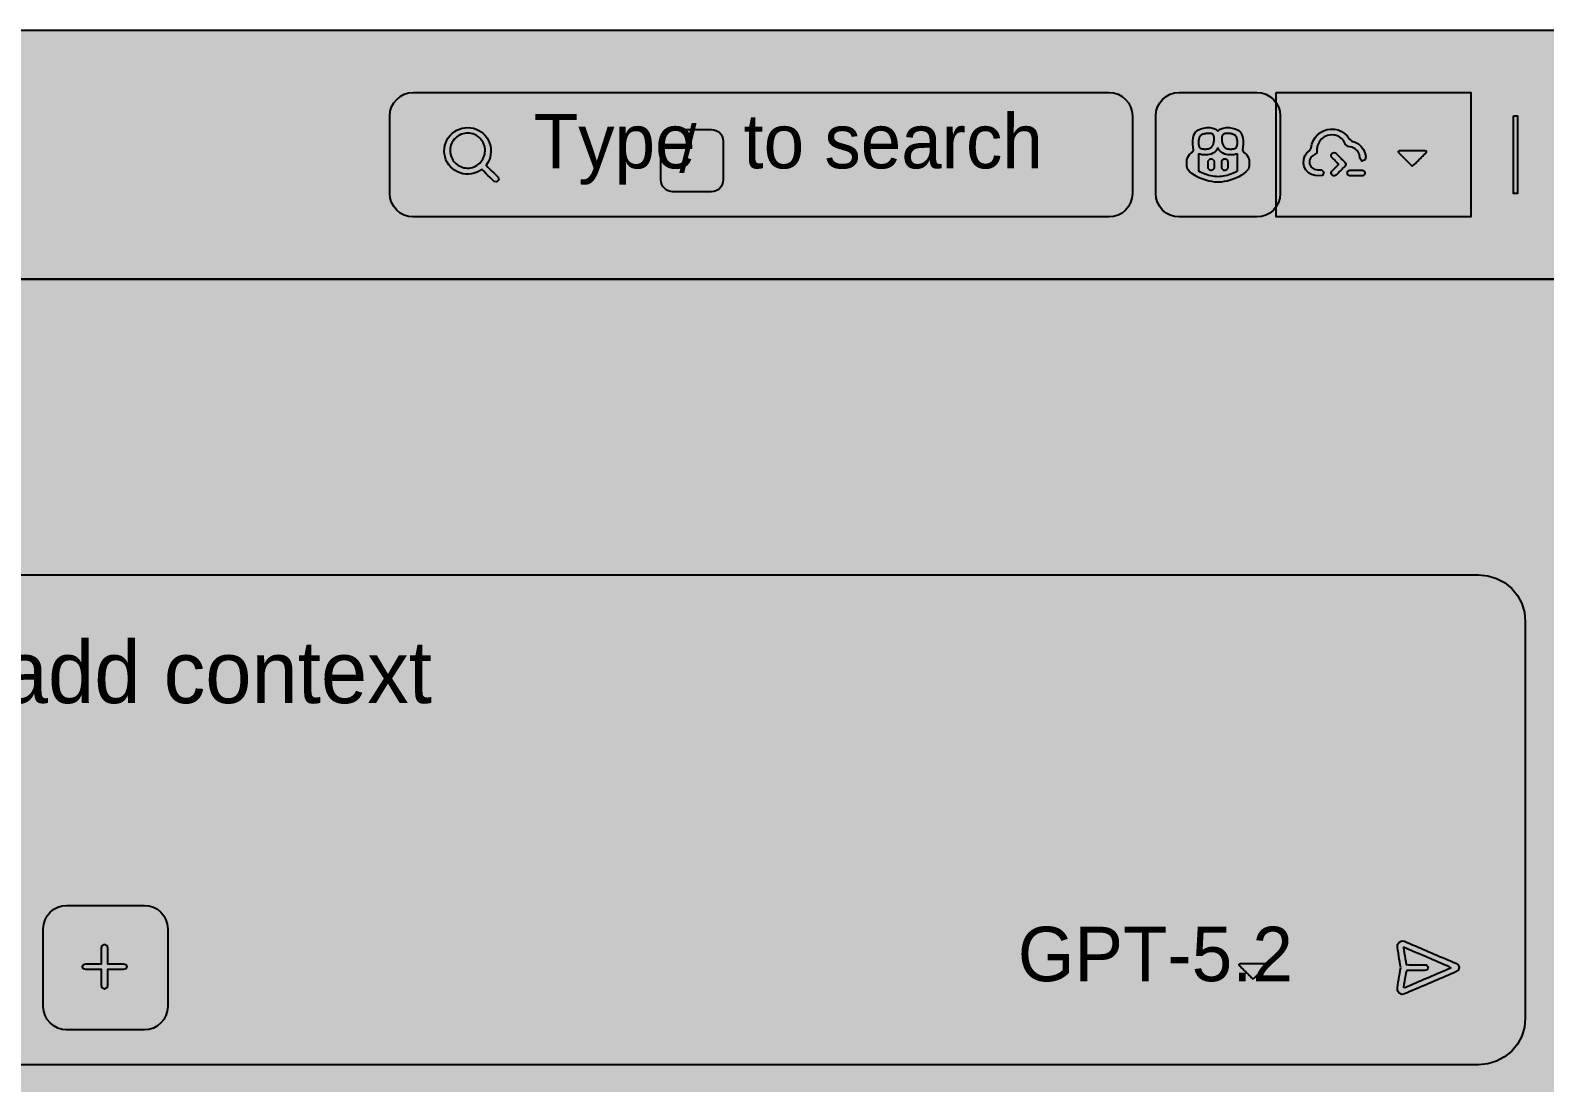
# Model space of a CAD drawing. Extents: x 0 to 2255, y 1 to 8699.
# Drawn here: x 619.6 to 1009, y 8428.4 to 8699 of the extents above; entities that cross this region are included whole.
import ezdxf

# ---------------------------------------------------------------- set-up
doc = ezdxf.new("R2010")
doc.units = 0

msp = doc.modelspace()

# ---------------------------------------------------------------- hatches: boundary and pattern name
at = {"true_color": 0x0d1117}
for points in [[(0, 8699), (1280, 8699), (1280, 0.77), (0, 0.77)], [(0, 8635), (1280, 8635), (1280, 0.77), (0, 0.77)], [(356, 8559), (992.03, 8559), (992.03, 8559), (994.37, 8558.77), (996.63, 8558.09), (998.7, 8556.98), (1000.52, 8555.49), (1002.01, 8553.67), (1003.12, 8551.59), (1003.8, 8549.34), (1004.03, 8547), (1004.03, 8445), (1004.03, 8445), (1003.8, 8442.66), (1003.12, 8440.41), (1002.01, 8438.33), (1000.52, 8436.51), (998.7, 8435.02), (996.63, 8433.91), (994.37, 8433.23), (992.03, 8433), (356, 8433), (356, 8433), (353.66, 8433.23), (351.41, 8433.91), (349.33, 8435.02), (347.51, 8436.51), (346.02, 8438.33), (344.91, 8440.41), (344.23, 8442.66), (344, 8445), (344, 8547), (344, 8547), (344.23, 8549.34), (344.91, 8551.59), (346.02, 8553.67), (347.51, 8555.49), (349.33, 8556.98), (351.41, 8558.09), (353.66, 8558.77), (356, 8559)]]:
    msp.add_hatch(color=256, dxfattribs=at).paths.add_polyline_path(points, flags=0)
at = {"true_color": 0x010409}
for points in [[(0, 8699), (1280, 8699), (1280, 8635), (0, 8635)], [(0, 8635), (1280, 8635), (1280, 0.77), (0, 0.77)]]:
    msp.add_hatch(color=256, dxfattribs=at).paths.add_polyline_path(points, flags=0)
at = {"true_color": 0x3d444d}
msp.add_hatch(color=256, dxfattribs=at).paths.add_polyline_path([(1001, 8677), (1002, 8677), (1002, 8657), (1001, 8657)], flags=0)
at = {"true_color": 0x9198a1}
h = msp.add_hatch(color=256, dxfattribs=at)
h.paths.add_polyline_path([(735.73, 8663.26), (735.12, 8662.84), (734.47, 8662.51), (733.77, 8662.25), (733.06, 8662.08), (732.32, 8662.01), (731.59, 8662.02), (730.86, 8662.12), (730.14, 8662.31), (729.46, 8662.59), (728.82, 8662.94), (728.22, 8663.38), (727.68, 8663.88), (727.21, 8664.45), (726.81, 8665.07), (726.49, 8665.73), (726.26, 8666.43), (726.11, 8667.16), (726.05, 8667.89), (726.08, 8668.63), (726.21, 8669.35), (726.41, 8670.06), (726.71, 8670.74), (727.09, 8671.37), (727.54, 8671.95), (728.06, 8672.48), (728.63, 8672.93), (729.26, 8673.31), (729.94, 8673.62), (730.64, 8673.83), (731.37, 8673.96), (732.1, 8674), (732.84, 8673.95), (733.56, 8673.81), (734.26, 8673.58), (734.93, 8673.26), (735.55, 8672.87), (736.12, 8672.4), (736.63, 8671.87), (737.08, 8671.28), (737.44, 8670.64), (737.72, 8669.96), (737.92, 8669.25), (738.03, 8668.52), (738.05, 8667.78), (737.98, 8667.05), (737.81, 8666.33), (737.57, 8665.64), (737.23, 8664.98), (736.82, 8664.36), (737.27, 8663.84), (737.79, 8663.32), (738.32, 8662.79), (738.84, 8662.27), (739.36, 8661.75), (739.88, 8661.23), (740.04, 8660.54), (739.56, 8660.02), (738.86, 8660.14), (738.34, 8660.65), (737.82, 8661.17), (737.29, 8661.7), (736.77, 8662.22), (736.25, 8662.74), (735.73, 8663.26)], flags=0)
h.paths.add_polyline_path([(736.55, 8668), (736.53, 8668.44), (736.48, 8668.88), (736.38, 8669.31), (736.23, 8669.73), (736.05, 8670.13), (735.83, 8670.51), (735.57, 8670.87), (735.28, 8671.2), (734.96, 8671.5), (734.61, 8671.77), (734.23, 8672), (733.83, 8672.2), (733.42, 8672.35), (732.99, 8672.47), (732.56, 8672.54), (732.12, 8672.57), (731.68, 8672.55), (731.24, 8672.49), (730.81, 8672.39), (730.39, 8672.25), (729.99, 8672.07), (729.61, 8671.84), (729.25, 8671.59), (728.92, 8671.29), (728.62, 8670.97), (728.35, 8670.62), (728.12, 8670.25), (727.92, 8669.85), (727.77, 8669.44), (727.65, 8669.01), (727.58, 8668.57), (727.55, 8668.13), (727.57, 8667.69), (727.63, 8667.25), (727.73, 8666.82), (727.87, 8666.41), (728.05, 8666), (728.27, 8665.62), (728.53, 8665.26), (728.82, 8664.93), (729.15, 8664.63), (729.5, 8664.36), (729.87, 8664.13), (730.27, 8663.94), (730.68, 8663.78), (731.11, 8663.67), (731.54, 8663.6), (731.98, 8663.57), (732.43, 8663.58), (732.86, 8663.64), (733.29, 8663.74), (733.71, 8663.88), (734.11, 8664.07), (734.5, 8664.29), (734.85, 8664.55), (735.18, 8664.84), (735.49, 8665.16), (735.75, 8665.51), (735.99, 8665.89), (736.18, 8666.28), (736.34, 8666.7), (736.45, 8667.12), (736.52, 8667.56), (736.55, 8668)], flags=0)
h = msp.add_hatch(color=256, dxfattribs=at)
h.paths.add_polyline_path([(925, 8659.97), (924.2, 8659.99), (923.41, 8660.08), (922.63, 8660.23), (921.86, 8660.43), (921.1, 8660.68), (920.37, 8660.99), (919.66, 8661.34), (918.97, 8661.75), (918.32, 8662.21), (917.72, 8662.72), (917.19, 8663.32), (917, 8664.07), (917, 8664.86), (917, 8665.66), (917.26, 8666.41), (917.7, 8667.07), (918.3, 8667.58), (918.67, 8668.2), (918.62, 8668.96), (918.51, 8669.75), (918.5, 8670.55), (918.59, 8671.34), (918.83, 8672.09), (919.25, 8672.77), (919.84, 8673.29), (920.55, 8673.65), (921.32, 8673.87), (922.1, 8673.98), (922.9, 8673.99), (923.68, 8673.87), (924.41, 8673.56), (925, 8673.03), (925.58, 8673.56), (926.31, 8673.87), (927.1, 8673.99), (927.89, 8673.98), (928.68, 8673.87), (929.45, 8673.65), (930.16, 8673.29), (930.75, 8672.77), (931.17, 8672.09), (931.4, 8671.34), (931.49, 8670.55), (931.49, 8669.75), (931.37, 8668.96), (931.33, 8668.2), (931.69, 8667.58), (932.3, 8667.07), (932.74, 8666.41), (933, 8665.66), (933, 8664.86), (933, 8664.07), (932.81, 8663.32), (932.28, 8662.72), (931.67, 8662.21), (931.02, 8661.75), (930.34, 8661.34), (929.63, 8660.99), (928.89, 8660.68), (928.14, 8660.43), (927.37, 8660.23), (926.58, 8660.08), (925.79, 8659.99), (925, 8659.97)], flags=0)
h.paths.add_polyline_path([(925, 8661.45), (925.48, 8661.47), (925.95, 8661.51), (926.42, 8661.58), (926.89, 8661.67), (927.36, 8661.79), (927.81, 8661.92), (928.27, 8662.07), (928.72, 8662.24), (929.15, 8662.43), (929.58, 8662.63), (929.99, 8662.88), (930, 8663.35), (930, 8663.83), (930, 8664.31), (930, 8664.79), (930, 8665.26), (930, 8665.74), (930, 8666.22), (930, 8666.7), (929.99, 8667.17), (929.6, 8667.12), (929.14, 8667.02), (928.66, 8666.97), (928.18, 8666.96), (927.71, 8666.99), (927.23, 8667.06), (926.77, 8667.19), (926.33, 8667.37), (925.93, 8667.62), (925.56, 8667.93), (925.25, 8668.29), (925, 8668.7), (924.74, 8668.29), (924.43, 8667.93), (924.07, 8667.62), (923.66, 8667.37), (923.22, 8667.19), (922.76, 8667.06), (922.29, 8666.99), (921.81, 8666.96), (921.34, 8666.97), (920.86, 8667.02), (920.39, 8667.12), (920, 8667.17), (920, 8666.7), (920, 8666.22), (920, 8665.74), (920, 8665.26), (920, 8664.79), (920, 8664.31), (920, 8663.83), (920, 8663.35), (920, 8662.88), (920.41, 8662.63), (920.84, 8662.43), (921.28, 8662.24), (921.73, 8662.07), (922.18, 8661.92), (922.64, 8661.79), (923.1, 8661.67), (923.57, 8661.58), (924.04, 8661.51), (924.52, 8661.47), (925, 8661.45)], flags=0)
h.paths.add_polyline_path([(923.76, 8672.17), (923.6, 8672.3), (923.41, 8672.39), (923.21, 8672.45), (923, 8672.48), (922.79, 8672.5), (922.58, 8672.5), (922.38, 8672.49), (922.17, 8672.48), (921.96, 8672.45), (921.75, 8672.42), (921.55, 8672.38), (921.34, 8672.33), (921.14, 8672.27), (920.95, 8672.19), (920.76, 8672.1), (920.59, 8671.98), (920.43, 8671.84), (920.3, 8671.68), (920.2, 8671.5), (920.13, 8671.3), (920.08, 8671.1), (920.04, 8670.89), (920.02, 8670.68), (920, 8670.47), (920, 8670.26), (920, 8670.06), (920.01, 8669.85), (920.03, 8669.64), (920.06, 8669.43), (920.11, 8669.23), (920.18, 8669.03), (920.29, 8668.86), (920.45, 8668.72), (920.64, 8668.62), (920.83, 8668.56), (921.04, 8668.51), (921.25, 8668.49), (921.46, 8668.47), (921.66, 8668.46), (921.87, 8668.46), (922.08, 8668.48), (922.29, 8668.5), (922.5, 8668.54), (922.7, 8668.59), (922.89, 8668.67), (923.08, 8668.76), (923.25, 8668.88), (923.41, 8669.02), (923.54, 8669.19), (923.65, 8669.36), (923.75, 8669.55), (923.82, 8669.74), (923.88, 8669.94), (923.93, 8670.15), (923.97, 8670.35), (924, 8670.56), (924.03, 8670.77), (924.04, 8670.98), (924.04, 8671.18), (924.03, 8671.39), (924.01, 8671.6), (923.96, 8671.81), (923.88, 8672), (923.76, 8672.17)], flags=0)
h.paths.add_polyline_path([(927.92, 8672.47), (927.71, 8672.49), (927.5, 8672.5), (927.29, 8672.5), (927.08, 8672.49), (926.87, 8672.46), (926.67, 8672.42), (926.47, 8672.34), (926.3, 8672.23), (926.16, 8672.07), (926.07, 8671.89), (926.01, 8671.69), (925.97, 8671.48), (925.96, 8671.27), (925.95, 8671.06), (925.96, 8670.85), (925.98, 8670.64), (926.01, 8670.44), (926.05, 8670.23), (926.09, 8670.03), (926.15, 8669.82), (926.22, 8669.63), (926.31, 8669.44), (926.41, 8669.26), (926.53, 8669.09), (926.68, 8668.94), (926.85, 8668.81), (927.03, 8668.7), (927.22, 8668.62), (927.42, 8668.56), (927.62, 8668.51), (927.83, 8668.48), (928.04, 8668.47), (928.25, 8668.46), (928.46, 8668.47), (928.67, 8668.48), (928.87, 8668.5), (929.08, 8668.54), (929.28, 8668.59), (929.47, 8668.67), (929.64, 8668.79), (929.78, 8668.96), (929.86, 8669.15), (929.92, 8669.35), (929.96, 8669.55), (929.98, 8669.76), (930, 8669.97), (930, 8670.18), (930, 8670.39), (929.99, 8670.6), (929.97, 8670.81), (929.94, 8671.01), (929.89, 8671.22), (929.83, 8671.42), (929.74, 8671.6), (929.62, 8671.78), (929.48, 8671.93), (929.31, 8672.05), (929.13, 8672.16), (928.94, 8672.24), (928.74, 8672.31), (928.54, 8672.36), (928.33, 8672.41), (928.12, 8672.44), (927.92, 8672.47)], flags=0)
for points in [[(961.5, 8666.1), (961.36, 8667.03), (960.94, 8667.88), (960.27, 8668.54), (959.43, 8668.97), (958.49, 8669.1), (957.78, 8669.64), (957.36, 8670.49), (956.75, 8671.21), (955.97, 8671.74), (955.07, 8672.04), (954.13, 8672.1), (953.19, 8671.96), (952.32, 8671.59), (951.57, 8671.01), (950.99, 8670.27), (950.61, 8669.4), (950.46, 8668.46), (950.45, 8667.52), (949.76, 8666.95), (948.97, 8666.44), (948.54, 8665.61), (948.54, 8664.67), (948.96, 8663.82), (949.71, 8663.26), (950.63, 8663.1), (951.58, 8663.1), (952.24, 8662.5), (951.86, 8661.69), (950.93, 8661.6), (949.98, 8661.64), (949.08, 8661.9), (948.27, 8662.39), (947.63, 8663.09), (947.2, 8663.93), (947.01, 8664.85), (947.05, 8665.8), (947.34, 8666.7), (947.88, 8667.47), (948.61, 8668.07), (948.98, 8668.8), (949.15, 8669.74), (949.48, 8670.62), (949.97, 8671.44), (950.59, 8672.15), (951.33, 8672.74), (952.17, 8673.18), (953.07, 8673.47), (954.01, 8673.6), (954.95, 8673.57), (955.88, 8673.38), (956.76, 8673.02), (957.55, 8672.5), (958.22, 8671.84), (958.77, 8671.06), (959.41, 8670.52), (960.31, 8670.24), (961.13, 8669.77), (961.84, 8669.14), (962.4, 8668.38), (962.79, 8667.51), (962.98, 8666.59), (962.86, 8665.67), (962.02, 8665.38), (961.5, 8666.1)], [(971.43, 8667.57), (971.63, 8667.37), (971.82, 8667.18), (972.02, 8666.98), (972.22, 8666.78), (972.42, 8666.58), (972.62, 8666.38), (972.82, 8666.18), (973.02, 8665.98), (973.21, 8665.79), (973.41, 8665.59), (973.61, 8665.39), (973.81, 8665.19), (974.01, 8664.99), (974.21, 8664.79), (974.41, 8664.59), (974.6, 8664.4), (974.8, 8664.2), (975.05, 8664.11), (975.28, 8664.28), (975.47, 8664.47), (975.67, 8664.67), (975.87, 8664.87), (976.07, 8665.07), (976.27, 8665.27), (976.47, 8665.47), (976.67, 8665.67), (976.86, 8665.86), (977.06, 8666.06), (977.26, 8666.26), (977.46, 8666.46), (977.66, 8666.66), (977.86, 8666.86), (978.05, 8667.05), (978.25, 8667.25), (978.45, 8667.45), (978.63, 8667.66), (978.58, 8667.92), (978.31, 8668), (978.03, 8668), (977.75, 8668), (977.47, 8668), (977.19, 8668), (976.91, 8668), (976.63, 8668), (976.35, 8668), (976.07, 8668), (975.79, 8668), (975.51, 8668), (975.23, 8668), (974.95, 8668), (974.66, 8668), (974.38, 8668), (974.1, 8668), (973.82, 8668), (973.54, 8668), (973.26, 8668), (972.98, 8668), (972.7, 8668), (972.42, 8668), (972.14, 8668), (971.86, 8668), (971.58, 8668), (971.37, 8667.83), (971.43, 8667.57)], [(638.7, 8464), (639.29, 8463.71), (639.45, 8463.07), (639.45, 8462.39), (639.45, 8461.71), (639.45, 8461.04), (639.45, 8460.36), (639.45, 8459.68), (639.45, 8459), (640.13, 8459), (640.81, 8459), (641.49, 8459), (642.16, 8459), (642.84, 8459), (643.52, 8459), (644.16, 8458.84), (644.45, 8458.25), (644.16, 8457.66), (643.52, 8457.5), (642.84, 8457.5), (642.16, 8457.5), (641.49, 8457.5), (640.81, 8457.5), (640.13, 8457.5), (639.45, 8457.5), (639.45, 8456.82), (639.45, 8456.14), (639.45, 8455.46), (639.45, 8454.79), (639.45, 8454.11), (639.45, 8453.43), (639.29, 8452.79), (638.7, 8452.5), (638.11, 8452.79), (637.95, 8453.43), (637.95, 8454.11), (637.95, 8454.79), (637.95, 8455.46), (637.95, 8456.14), (637.95, 8456.82), (637.95, 8457.5), (637.27, 8457.5), (636.59, 8457.5), (635.91, 8457.5), (635.24, 8457.5), (634.56, 8457.5), (633.88, 8457.5), (633.24, 8457.66), (632.95, 8458.25), (633.24, 8458.84), (633.88, 8459), (634.56, 8459), (635.24, 8459), (635.91, 8459), (636.59, 8459), (637.27, 8459), (637.95, 8459), (637.95, 8459.68), (637.95, 8460.36), (637.95, 8461.04), (637.95, 8461.71), (637.95, 8462.39), (637.95, 8463.07), (638.11, 8463.71), (638.7, 8464)], [(930.46, 8458.57), (930.66, 8458.37), (930.86, 8458.18), (931.06, 8457.98), (931.25, 8457.78), (931.45, 8457.58), (931.65, 8457.38), (931.85, 8457.18), (932.05, 8456.98), (932.25, 8456.79), (932.45, 8456.59), (932.64, 8456.39), (932.84, 8456.19), (933.04, 8455.99), (933.24, 8455.79), (933.44, 8455.59), (933.64, 8455.4), (933.84, 8455.2), (934.09, 8455.11), (934.31, 8455.28), (934.51, 8455.47), (934.71, 8455.67), (934.9, 8455.87), (935.1, 8456.07), (935.3, 8456.27), (935.5, 8456.47), (935.7, 8456.67), (935.9, 8456.86), (936.1, 8457.06), (936.29, 8457.26), (936.49, 8457.46), (936.69, 8457.66), (936.89, 8457.86), (937.09, 8458.05), (937.29, 8458.25), (937.49, 8458.45), (937.66, 8458.66), (937.61, 8458.92), (937.35, 8459), (937.07, 8459), (936.79, 8459), (936.51, 8459), (936.22, 8459), (935.94, 8459), (935.66, 8459), (935.38, 8459), (935.1, 8459), (934.82, 8459), (934.54, 8459), (934.26, 8459), (933.98, 8459), (933.7, 8459), (933.42, 8459), (933.14, 8459), (932.86, 8459), (932.57, 8459), (932.29, 8459), (932.01, 8459), (931.73, 8459), (931.45, 8459), (931.17, 8459), (930.89, 8459), (930.61, 8459), (930.4, 8458.83), (930.46, 8458.57)]]:
    msp.add_hatch(color=256, dxfattribs=at).paths.add_polyline_path(points, flags=0)
h = msp.add_hatch(color=256, dxfattribs=at)
h.paths.add_polyline_path([(923.25, 8665.96), (923.37, 8665.95), (923.49, 8665.92), (923.6, 8665.88), (923.7, 8665.81), (923.79, 8665.73), (923.87, 8665.64), (923.93, 8665.54), (923.97, 8665.42), (923.99, 8665.31), (924, 8665.19), (924, 8665.07), (924, 8664.94), (924, 8664.82), (924, 8664.7), (924, 8664.58), (924, 8664.46), (924, 8664.34), (924, 8664.22), (924, 8664.1), (924, 8663.98), (924, 8663.86), (924, 8663.74), (923.99, 8663.62), (923.97, 8663.5), (923.93, 8663.39), (923.87, 8663.28), (923.79, 8663.19), (923.7, 8663.11), (923.6, 8663.05), (923.49, 8663), (923.37, 8662.97), (923.25, 8662.96), (923.13, 8662.97), (923.01, 8663), (922.9, 8663.05), (922.8, 8663.11), (922.71, 8663.19), (922.63, 8663.28), (922.57, 8663.39), (922.53, 8663.5), (922.51, 8663.62), (922.5, 8663.74), (922.5, 8663.86), (922.5, 8663.98), (922.5, 8664.1), (922.5, 8664.22), (922.5, 8664.34), (922.5, 8664.46), (922.5, 8664.58), (922.5, 8664.7), (922.5, 8664.82), (922.5, 8664.94), (922.5, 8665.07), (922.5, 8665.19), (922.51, 8665.31), (922.53, 8665.42), (922.57, 8665.54), (922.63, 8665.64), (922.71, 8665.73), (922.8, 8665.81), (922.9, 8665.88), (923.01, 8665.92), (923.13, 8665.95), (923.25, 8665.96)], flags=0)
h.paths.add_polyline_path([(927.5, 8665.21), (927.5, 8665.09), (927.5, 8664.97), (927.5, 8664.85), (927.5, 8664.73), (927.5, 8664.61), (927.5, 8664.49), (927.5, 8664.37), (927.5, 8664.25), (927.5, 8664.13), (927.5, 8664.01), (927.5, 8663.89), (927.5, 8663.77), (927.5, 8663.65), (927.48, 8663.53), (927.44, 8663.41), (927.38, 8663.31), (927.31, 8663.21), (927.22, 8663.13), (927.12, 8663.06), (927.01, 8663.01), (926.9, 8662.98), (926.78, 8662.96), (926.66, 8662.97), (926.54, 8662.99), (926.43, 8663.04), (926.32, 8663.1), (926.23, 8663.17), (926.15, 8663.26), (926.09, 8663.36), (926.04, 8663.48), (926.01, 8663.59), (926, 8663.71), (926, 8663.83), (926, 8663.95), (926, 8664.07), (926, 8664.19), (926, 8664.31), (926, 8664.44), (926, 8664.56), (926, 8664.68), (926, 8664.8), (926, 8664.92), (926, 8665.04), (926, 8665.16), (926, 8665.28), (926.02, 8665.4), (926.06, 8665.51), (926.12, 8665.62), (926.19, 8665.71), (926.28, 8665.8), (926.38, 8665.86), (926.49, 8665.92), (926.6, 8665.95), (926.72, 8665.96), (926.84, 8665.96), (926.96, 8665.93), (927.07, 8665.89), (927.18, 8665.83), (927.27, 8665.75), (927.35, 8665.66), (927.41, 8665.56), (927.46, 8665.45), (927.49, 8665.33), (927.5, 8665.21)], flags=0)
h = msp.add_hatch(color=256, dxfattribs=at)
h.paths.add_polyline_path([(955.38, 8667.33), (955.57, 8667.14), (955.76, 8666.95), (955.95, 8666.76), (956.14, 8666.57), (956.32, 8666.39), (956.51, 8666.2), (956.7, 8666.01), (956.89, 8665.82), (957.08, 8665.63), (957.27, 8665.44), (957.46, 8665.25), (957.65, 8665.06), (957.79, 8664.84), (957.85, 8664.58), (957.81, 8664.32), (957.69, 8664.08), (957.5, 8663.89), (957.31, 8663.7), (957.13, 8663.52), (956.94, 8663.33), (956.75, 8663.14), (956.56, 8662.95), (956.37, 8662.76), (956.18, 8662.57), (955.99, 8662.38), (955.8, 8662.19), (955.61, 8662), (955.43, 8661.82), (955.22, 8661.65), (954.97, 8661.56), (954.7, 8661.56), (954.46, 8661.66), (954.26, 8661.84), (954.14, 8662.07), (954.1, 8662.34), (954.16, 8662.6), (954.31, 8662.82), (954.5, 8663.01), (954.69, 8663.2), (954.87, 8663.38), (955.06, 8663.57), (955.25, 8663.76), (955.44, 8663.95), (955.63, 8664.14), (955.82, 8664.33), (956.01, 8664.52), (955.88, 8664.71), (955.69, 8664.9), (955.5, 8665.08), (955.32, 8665.27), (955.13, 8665.46), (954.94, 8665.65), (954.75, 8665.84), (954.56, 8666.03), (954.37, 8666.22), (954.2, 8666.42), (954.12, 8666.68), (954.12, 8666.94), (954.22, 8667.19), (954.4, 8667.38), (954.64, 8667.51), (954.9, 8667.54), (955.16, 8667.48), (955.38, 8667.33)], flags=0)
h.paths.add_polyline_path([(962, 8661.55), (961.83, 8661.55), (961.67, 8661.55), (961.5, 8661.55), (961.33, 8661.55), (961.16, 8661.55), (961, 8661.55), (960.83, 8661.55), (960.66, 8661.55), (960.49, 8661.55), (960.33, 8661.55), (960.16, 8661.55), (959.99, 8661.55), (959.82, 8661.55), (959.66, 8661.55), (959.49, 8661.55), (959.32, 8661.55), (959.15, 8661.55), (958.99, 8661.55), (958.82, 8661.57), (958.66, 8661.63), (958.52, 8661.72), (958.41, 8661.84), (958.32, 8661.98), (958.27, 8662.14), (958.25, 8662.31), (958.27, 8662.47), (958.33, 8662.63), (958.42, 8662.77), (958.53, 8662.89), (958.68, 8662.98), (958.83, 8663.03), (959, 8663.05), (959.17, 8663.05), (959.33, 8663.05), (959.5, 8663.05), (959.67, 8663.05), (959.84, 8663.05), (960, 8663.05), (960.17, 8663.05), (960.34, 8663.05), (960.51, 8663.05), (960.67, 8663.05), (960.84, 8663.05), (961.01, 8663.05), (961.18, 8663.05), (961.34, 8663.05), (961.51, 8663.05), (961.68, 8663.05), (961.85, 8663.05), (962.01, 8663.05), (962.18, 8663.03), (962.34, 8662.97), (962.48, 8662.88), (962.59, 8662.76), (962.68, 8662.62), (962.73, 8662.46), (962.75, 8662.29), (962.73, 8662.13), (962.67, 8661.97), (962.58, 8661.83), (962.47, 8661.71), (962.32, 8661.62), (962.17, 8661.57), (962, 8661.55)], flags=0)
h = msp.add_hatch(color=256, dxfattribs=at)
h.paths.add_polyline_path([(972.02, 8458), (971.89, 8458.74), (971.76, 8459.49), (971.63, 8460.23), (971.5, 8460.98), (971.38, 8461.72), (971.25, 8462.47), (971.12, 8463.21), (971.14, 8463.96), (971.56, 8464.58), (972.24, 8464.88), (972.98, 8464.77), (973.67, 8464.47), (974.37, 8464.17), (975.06, 8463.88), (975.75, 8463.58), (976.45, 8463.28), (977.14, 8462.98), (977.84, 8462.69), (978.53, 8462.39), (979.23, 8462.09), (979.92, 8461.79), (980.61, 8461.5), (981.31, 8461.2), (982, 8460.9), (982.7, 8460.6), (983.39, 8460.31), (984.09, 8460.01), (984.78, 8459.71), (985.48, 8459.41), (986.17, 8459.11), (986.79, 8458.7), (987.03, 8458), (986.79, 8457.3), (986.17, 8456.88), (985.47, 8456.59), (984.78, 8456.29), (984.09, 8455.99), (983.39, 8455.69), (982.7, 8455.4), (982, 8455.1), (981.31, 8454.8), (980.61, 8454.5), (979.92, 8454.21), (979.23, 8453.91), (978.53, 8453.61), (977.84, 8453.31), (977.14, 8453.02), (976.45, 8452.72), (975.75, 8452.42), (975.06, 8452.12), (974.36, 8451.83), (973.67, 8451.53), (972.98, 8451.23), (972.24, 8451.12), (971.56, 8451.43), (971.14, 8452.04), (971.12, 8452.79), (971.25, 8453.54), (971.37, 8454.28), (971.5, 8455.02), (971.63, 8455.77), (971.76, 8456.51), (971.89, 8457.26), (972.02, 8458)], flags=0)
h.paths.add_polyline_path([(972.63, 8463.29), (972.75, 8462.55), (972.88, 8461.81), (973.01, 8461.06), (973.14, 8460.32), (973.27, 8459.58), (973.4, 8458.84), (974.07, 8458.75), (974.83, 8458.75), (975.58, 8458.75), (976.33, 8458.75), (977.08, 8458.75), (977.84, 8458.75), (978.58, 8458.69), (979.02, 8458.12), (978.78, 8457.44), (978.08, 8457.25), (977.32, 8457.25), (976.57, 8457.25), (975.82, 8457.25), (975.07, 8457.25), (974.32, 8457.25), (973.56, 8457.25), (973.31, 8456.66), (973.18, 8455.91), (973.05, 8455.17), (972.92, 8454.43), (972.8, 8453.69), (972.67, 8452.95), (973.1, 8452.91), (973.79, 8453.21), (974.48, 8453.51), (975.17, 8453.8), (975.86, 8454.1), (976.55, 8454.4), (977.24, 8454.69), (977.94, 8454.99), (978.63, 8455.28), (979.32, 8455.58), (980.01, 8455.88), (980.7, 8456.17), (981.39, 8456.47), (982.09, 8456.77), (982.78, 8457.06), (983.47, 8457.36), (984.16, 8457.66), (984.85, 8457.95), (984.38, 8458.25), (983.69, 8458.55), (983, 8458.84), (982.31, 8459.14), (981.62, 8459.43), (980.92, 8459.73), (980.23, 8460.03), (979.54, 8460.32), (978.85, 8460.62), (978.16, 8460.92), (977.47, 8461.21), (976.77, 8461.51), (976.08, 8461.81), (975.39, 8462.1), (974.7, 8462.4), (974.01, 8462.7), (973.32, 8462.99), (972.63, 8463.29)], flags=0)

# ---------------------------------------------------------------- linework, layer by layer
at = {"true_color": 0x0d1117}
for points in [[(0, 8699), (1280, 8699), (1280, 0.77), (0, 0.77)], [(0, 8635), (1280, 8635), (1280, 0.77), (0, 0.77)]]:
    msp.add_lwpolyline(points, close=True, dxfattribs=at)
at = {"true_color": 0x010409}
for points in [[(0, 8699), (1280, 8699), (1280, 8635), (0, 8635)], [(0, 8635), (1280, 8635), (1280, 0.77), (0, 0.77)]]:
    msp.add_lwpolyline(points, close=True, dxfattribs=at)
at = {"true_color": 0x3d444d}
for points in [[(718.05, 8683), (897, 8683), (897, 8683), (898.17, 8682.88), (899.3, 8682.54), (900.33, 8681.99), (901.24, 8681.24), (901.99, 8680.33), (902.54, 8679.3), (902.88, 8678.17), (903, 8677), (903, 8657), (903, 8657), (902.88, 8655.83), (902.54, 8654.7), (901.99, 8653.67), (901.24, 8652.76), (900.33, 8652.01), (899.3, 8651.46), (898.17, 8651.12), (897, 8651), (718.05, 8651), (718.05, 8651), (716.88, 8651.12), (715.75, 8651.46), (714.72, 8652.01), (713.81, 8652.76), (713.06, 8653.67), (712.51, 8654.7), (712.17, 8655.83), (712.05, 8657), (712.05, 8677), (712.05, 8677), (712.17, 8678.17), (712.51, 8679.3), (713.06, 8680.33), (713.81, 8681.24), (714.72, 8681.99), (715.75, 8682.54), (716.88, 8682.88), (718.05, 8683)], [(915, 8683), (935, 8683), (935, 8683), (936.17, 8682.88), (937.3, 8682.54), (938.33, 8681.99), (939.24, 8681.24), (939.99, 8680.33), (940.54, 8679.3), (940.88, 8678.17), (941, 8677), (941, 8657), (941, 8657), (940.88, 8655.83), (940.54, 8654.7), (939.99, 8653.67), (939.24, 8652.76), (938.33, 8652.01), (937.3, 8651.46), (936.17, 8651.12), (935, 8651), (915, 8651), (915, 8651), (913.83, 8651.12), (912.7, 8651.46), (911.67, 8652.01), (910.76, 8652.76), (910.01, 8653.67), (909.46, 8654.7), (909.12, 8655.83), (909, 8657), (909, 8677), (909, 8677), (909.12, 8678.17), (909.46, 8679.3), (910.01, 8680.33), (910.76, 8681.24), (911.67, 8681.99), (912.7, 8682.54), (913.83, 8682.88), (915, 8683)], [(940, 8683), (990, 8683), (990, 8651), (940, 8651)], [(1001, 8677), (1002, 8677), (1002, 8657), (1001, 8657)], [(628.95, 8474), (648.95, 8474), (648.95, 8474), (650.12, 8473.88), (651.25, 8473.54), (652.28, 8472.99), (653.19, 8472.24), (653.94, 8471.33), (654.49, 8470.3), (654.83, 8469.17), (654.95, 8468), (654.95, 8448), (654.95, 8448), (654.83, 8446.83), (654.49, 8445.7), (653.94, 8444.67), (653.19, 8443.76), (652.28, 8443.01), (651.25, 8442.46), (650.12, 8442.12), (648.95, 8442), (628.95, 8442), (628.95, 8442), (627.78, 8442.12), (626.65, 8442.46), (625.62, 8443.01), (624.71, 8443.76), (623.96, 8444.67), (623.41, 8445.7), (623.07, 8446.83), (622.95, 8448), (622.95, 8468), (622.95, 8468), (623.07, 8469.17), (623.41, 8470.3), (623.96, 8471.33), (624.71, 8472.24), (625.62, 8472.99), (626.65, 8473.54), (627.78, 8473.88), (628.95, 8474)]]:
    msp.add_lwpolyline(points, close=True, dxfattribs=at)
at = {"true_color": 0x9198a1}
for points in [[(735.73, 8663.26), (735.12, 8662.84), (734.47, 8662.51), (733.77, 8662.25), (733.06, 8662.08), (732.32, 8662.01), (731.59, 8662.02), (730.86, 8662.12), (730.14, 8662.31), (729.46, 8662.59), (728.82, 8662.94), (728.22, 8663.38), (727.68, 8663.88), (727.21, 8664.45), (726.81, 8665.07), (726.49, 8665.73), (726.26, 8666.43), (726.11, 8667.16), (726.05, 8667.89), (726.08, 8668.63), (726.21, 8669.35), (726.41, 8670.06), (726.71, 8670.74), (727.09, 8671.37), (727.54, 8671.95), (728.06, 8672.48), (728.63, 8672.93), (729.26, 8673.31), (729.94, 8673.62), (730.64, 8673.83), (731.37, 8673.96), (732.1, 8674), (732.84, 8673.95), (733.56, 8673.81), (734.26, 8673.58), (734.93, 8673.26), (735.55, 8672.87), (736.12, 8672.4), (736.63, 8671.87), (737.08, 8671.28), (737.44, 8670.64), (737.72, 8669.96), (737.92, 8669.25), (738.03, 8668.52), (738.05, 8667.78), (737.98, 8667.05), (737.81, 8666.33), (737.57, 8665.64), (737.23, 8664.98), (736.82, 8664.36), (737.27, 8663.84), (737.79, 8663.32), (738.32, 8662.79), (738.84, 8662.27), (739.36, 8661.75), (739.88, 8661.23), (740.04, 8660.54), (739.56, 8660.02), (738.86, 8660.14), (738.34, 8660.65), (737.82, 8661.17), (737.29, 8661.7), (736.77, 8662.22), (736.25, 8662.74), (735.73, 8663.26)], [(736.55, 8668), (736.53, 8668.44), (736.48, 8668.88), (736.38, 8669.31), (736.23, 8669.73), (736.05, 8670.13), (735.83, 8670.51), (735.57, 8670.87), (735.28, 8671.2), (734.96, 8671.5), (734.61, 8671.77), (734.23, 8672), (733.83, 8672.2), (733.42, 8672.35), (732.99, 8672.47), (732.56, 8672.54), (732.12, 8672.57), (731.68, 8672.55), (731.24, 8672.49), (730.81, 8672.39), (730.39, 8672.25), (729.99, 8672.07), (729.61, 8671.84), (729.25, 8671.59), (728.92, 8671.29), (728.62, 8670.97), (728.35, 8670.62), (728.12, 8670.25), (727.92, 8669.85), (727.77, 8669.44), (727.65, 8669.01), (727.58, 8668.57), (727.55, 8668.13), (727.57, 8667.69), (727.63, 8667.25), (727.73, 8666.82), (727.87, 8666.41), (728.05, 8666), (728.27, 8665.62), (728.53, 8665.26), (728.82, 8664.93), (729.15, 8664.63), (729.5, 8664.36), (729.87, 8664.13), (730.27, 8663.94), (730.68, 8663.78), (731.11, 8663.67), (731.54, 8663.6), (731.98, 8663.57), (732.43, 8663.58), (732.86, 8663.64), (733.29, 8663.74), (733.71, 8663.88), (734.11, 8664.07), (734.5, 8664.29), (734.85, 8664.55), (735.18, 8664.84), (735.49, 8665.16), (735.75, 8665.51), (735.99, 8665.89), (736.18, 8666.28), (736.34, 8666.7), (736.45, 8667.12), (736.52, 8667.56), (736.55, 8668)], [(784.77, 8673.5), (794.77, 8673.5), (794.77, 8673.5), (795.35, 8673.44), (795.91, 8673.27), (796.43, 8672.99), (796.89, 8672.62), (797.26, 8672.17), (797.54, 8671.65), (797.71, 8671.09), (797.77, 8670.5), (797.77, 8660.5), (797.77, 8660.5), (797.71, 8659.91), (797.54, 8659.35), (797.26, 8658.83), (796.89, 8658.38), (796.43, 8658.01), (795.91, 8657.73), (795.35, 8657.56), (794.77, 8657.5), (784.77, 8657.5), (784.77, 8657.5), (784.18, 8657.56), (783.62, 8657.73), (783.1, 8658.01), (782.65, 8658.38), (782.27, 8658.83), (782, 8659.35), (781.82, 8659.91), (781.77, 8660.5), (781.77, 8670.5), (781.77, 8670.5), (781.82, 8671.09), (782, 8671.65), (782.27, 8672.17), (782.65, 8672.62), (783.1, 8672.99), (783.62, 8673.27), (784.18, 8673.44), (784.77, 8673.5)], [(925, 8659.97), (924.2, 8659.99), (923.41, 8660.08), (922.63, 8660.23), (921.86, 8660.43), (921.1, 8660.68), (920.37, 8660.99), (919.66, 8661.34), (918.97, 8661.75), (918.32, 8662.21), (917.72, 8662.72), (917.19, 8663.32), (917, 8664.07), (917, 8664.86), (917, 8665.66), (917.26, 8666.41), (917.7, 8667.07), (918.3, 8667.58), (918.67, 8668.2), (918.62, 8668.96), (918.51, 8669.75), (918.5, 8670.55), (918.59, 8671.34), (918.83, 8672.09), (919.25, 8672.77), (919.84, 8673.29), (920.55, 8673.65), (921.32, 8673.87), (922.1, 8673.98), (922.9, 8673.99), (923.68, 8673.87), (924.41, 8673.56), (925, 8673.03), (925.58, 8673.56), (926.31, 8673.87), (927.1, 8673.99), (927.89, 8673.98), (928.68, 8673.87), (929.45, 8673.65), (930.16, 8673.29), (930.75, 8672.77), (931.17, 8672.09), (931.4, 8671.34), (931.49, 8670.55), (931.49, 8669.75), (931.37, 8668.96), (931.33, 8668.2), (931.69, 8667.58), (932.3, 8667.07), (932.74, 8666.41), (933, 8665.66), (933, 8664.86), (933, 8664.07), (932.81, 8663.32), (932.28, 8662.72), (931.67, 8662.21), (931.02, 8661.75), (930.34, 8661.34), (929.63, 8660.99), (928.89, 8660.68), (928.14, 8660.43), (927.37, 8660.23), (926.58, 8660.08), (925.79, 8659.99), (925, 8659.97)], [(923.76, 8672.17), (923.6, 8672.3), (923.41, 8672.39), (923.21, 8672.45), (923, 8672.48), (922.79, 8672.5), (922.58, 8672.5), (922.38, 8672.49), (922.17, 8672.48), (921.96, 8672.45), (921.75, 8672.42), (921.55, 8672.38), (921.34, 8672.33), (921.14, 8672.27), (920.95, 8672.19), (920.76, 8672.1), (920.59, 8671.98), (920.43, 8671.84), (920.3, 8671.68), (920.2, 8671.5), (920.13, 8671.3), (920.08, 8671.1), (920.04, 8670.89), (920.02, 8670.68), (920, 8670.47), (920, 8670.26), (920, 8670.06), (920.01, 8669.85), (920.03, 8669.64), (920.06, 8669.43), (920.11, 8669.23), (920.18, 8669.03), (920.29, 8668.86), (920.45, 8668.72), (920.64, 8668.62), (920.83, 8668.56), (921.04, 8668.51), (921.25, 8668.49), (921.46, 8668.47), (921.66, 8668.46), (921.87, 8668.46), (922.08, 8668.48), (922.29, 8668.5), (922.5, 8668.54), (922.7, 8668.59), (922.89, 8668.67), (923.08, 8668.76), (923.25, 8668.88), (923.41, 8669.02), (923.54, 8669.19), (923.65, 8669.36), (923.75, 8669.55), (923.82, 8669.74), (923.88, 8669.94), (923.93, 8670.15), (923.97, 8670.35), (924, 8670.56), (924.03, 8670.77), (924.04, 8670.98), (924.04, 8671.18), (924.03, 8671.39), (924.01, 8671.6), (923.96, 8671.81), (923.88, 8672), (923.76, 8672.17)], [(927.92, 8672.47), (927.71, 8672.49), (927.5, 8672.5), (927.29, 8672.5), (927.08, 8672.49), (926.87, 8672.46), (926.67, 8672.42), (926.47, 8672.34), (926.3, 8672.23), (926.16, 8672.07), (926.07, 8671.89), (926.01, 8671.69), (925.97, 8671.48), (925.96, 8671.27), (925.95, 8671.06), (925.96, 8670.85), (925.98, 8670.64), (926.01, 8670.44), (926.05, 8670.23), (926.09, 8670.03), (926.15, 8669.82), (926.22, 8669.63), (926.31, 8669.44), (926.41, 8669.26), (926.53, 8669.09), (926.68, 8668.94), (926.85, 8668.81), (927.03, 8668.7), (927.22, 8668.62), (927.42, 8668.56), (927.62, 8668.51), (927.83, 8668.48), (928.04, 8668.47), (928.25, 8668.46), (928.46, 8668.47), (928.67, 8668.48), (928.87, 8668.5), (929.08, 8668.54), (929.28, 8668.59), (929.47, 8668.67), (929.64, 8668.79), (929.78, 8668.96), (929.86, 8669.15), (929.92, 8669.35), (929.96, 8669.55), (929.98, 8669.76), (930, 8669.97), (930, 8670.18), (930, 8670.39), (929.99, 8670.6), (929.97, 8670.81), (929.94, 8671.01), (929.89, 8671.22), (929.83, 8671.42), (929.74, 8671.6), (929.62, 8671.78), (929.48, 8671.93), (929.31, 8672.05), (929.13, 8672.16), (928.94, 8672.24), (928.74, 8672.31), (928.54, 8672.36), (928.33, 8672.41), (928.12, 8672.44), (927.92, 8672.47)], [(961.5, 8666.1), (961.36, 8667.03), (960.94, 8667.88), (960.27, 8668.54), (959.43, 8668.97), (958.49, 8669.1), (957.78, 8669.64), (957.36, 8670.49), (956.75, 8671.21), (955.97, 8671.74), (955.07, 8672.04), (954.13, 8672.1), (953.19, 8671.96), (952.32, 8671.59), (951.57, 8671.01), (950.99, 8670.27), (950.61, 8669.4), (950.46, 8668.46), (950.45, 8667.52), (949.76, 8666.95), (948.97, 8666.44), (948.54, 8665.61), (948.54, 8664.67), (948.96, 8663.82), (949.71, 8663.26), (950.63, 8663.1), (951.58, 8663.1), (952.24, 8662.5), (951.86, 8661.69), (950.93, 8661.6), (949.98, 8661.64), (949.08, 8661.9), (948.27, 8662.39), (947.63, 8663.09), (947.2, 8663.93), (947.01, 8664.85), (947.05, 8665.8), (947.34, 8666.7), (947.88, 8667.47), (948.61, 8668.07), (948.98, 8668.8), (949.15, 8669.74), (949.48, 8670.62), (949.97, 8671.44), (950.59, 8672.15), (951.33, 8672.74), (952.17, 8673.18), (953.07, 8673.47), (954.01, 8673.6), (954.95, 8673.57), (955.88, 8673.38), (956.76, 8673.02), (957.55, 8672.5), (958.22, 8671.84), (958.77, 8671.06), (959.41, 8670.52), (960.31, 8670.24), (961.13, 8669.77), (961.84, 8669.14), (962.4, 8668.38), (962.79, 8667.51), (962.98, 8666.59), (962.86, 8665.67), (962.02, 8665.38), (961.5, 8666.1)], [(925, 8661.45), (925.48, 8661.47), (925.95, 8661.51), (926.42, 8661.58), (926.89, 8661.67), (927.36, 8661.79), (927.81, 8661.92), (928.27, 8662.07), (928.72, 8662.24), (929.15, 8662.43), (929.58, 8662.63), (929.99, 8662.88), (930, 8663.35), (930, 8663.83), (930, 8664.31), (930, 8664.79), (930, 8665.26), (930, 8665.74), (930, 8666.22), (930, 8666.7), (929.99, 8667.17), (929.6, 8667.12), (929.14, 8667.02), (928.66, 8666.97), (928.18, 8666.96), (927.71, 8666.99), (927.23, 8667.06), (926.77, 8667.19), (926.33, 8667.37), (925.93, 8667.62), (925.56, 8667.93), (925.25, 8668.29), (925, 8668.7), (924.74, 8668.29), (924.43, 8667.93), (924.07, 8667.62), (923.66, 8667.37), (923.22, 8667.19), (922.76, 8667.06), (922.29, 8666.99), (921.81, 8666.96), (921.34, 8666.97), (920.86, 8667.02), (920.39, 8667.12), (920, 8667.17), (920, 8666.7), (920, 8666.22), (920, 8665.74), (920, 8665.26), (920, 8664.79), (920, 8664.31), (920, 8663.83), (920, 8663.35), (920, 8662.88), (920.41, 8662.63), (920.84, 8662.43), (921.28, 8662.24), (921.73, 8662.07), (922.18, 8661.92), (922.64, 8661.79), (923.1, 8661.67), (923.57, 8661.58), (924.04, 8661.51), (924.52, 8661.47), (925, 8661.45)], [(923.25, 8665.96), (923.37, 8665.95), (923.49, 8665.92), (923.6, 8665.88), (923.7, 8665.81), (923.79, 8665.73), (923.87, 8665.64), (923.93, 8665.54), (923.97, 8665.42), (923.99, 8665.31), (924, 8665.19), (924, 8665.07), (924, 8664.94), (924, 8664.82), (924, 8664.7), (924, 8664.58), (924, 8664.46), (924, 8664.34), (924, 8664.22), (924, 8664.1), (924, 8663.98), (924, 8663.86), (924, 8663.74), (923.99, 8663.62), (923.97, 8663.5), (923.93, 8663.39), (923.87, 8663.28), (923.79, 8663.19), (923.7, 8663.11), (923.6, 8663.05), (923.49, 8663), (923.37, 8662.97), (923.25, 8662.96), (923.13, 8662.97), (923.01, 8663), (922.9, 8663.05), (922.8, 8663.11), (922.71, 8663.19), (922.63, 8663.28), (922.57, 8663.39), (922.53, 8663.5), (922.51, 8663.62), (922.5, 8663.74), (922.5, 8663.86), (922.5, 8663.98), (922.5, 8664.1), (922.5, 8664.22), (922.5, 8664.34), (922.5, 8664.46), (922.5, 8664.58), (922.5, 8664.7), (922.5, 8664.82), (922.5, 8664.94), (922.5, 8665.07), (922.5, 8665.19), (922.51, 8665.31), (922.53, 8665.42), (922.57, 8665.54), (922.63, 8665.64), (922.71, 8665.73), (922.8, 8665.81), (922.9, 8665.88), (923.01, 8665.92), (923.13, 8665.95), (923.25, 8665.96)], [(927.5, 8665.21), (927.5, 8665.09), (927.5, 8664.97), (927.5, 8664.85), (927.5, 8664.73), (927.5, 8664.61), (927.5, 8664.49), (927.5, 8664.37), (927.5, 8664.25), (927.5, 8664.13), (927.5, 8664.01), (927.5, 8663.89), (927.5, 8663.77), (927.5, 8663.65), (927.48, 8663.53), (927.44, 8663.41), (927.38, 8663.31), (927.31, 8663.21), (927.22, 8663.13), (927.12, 8663.06), (927.01, 8663.01), (926.9, 8662.98), (926.78, 8662.96), (926.66, 8662.97), (926.54, 8662.99), (926.43, 8663.04), (926.32, 8663.1), (926.23, 8663.17), (926.15, 8663.26), (926.09, 8663.36), (926.04, 8663.48), (926.01, 8663.59), (926, 8663.71), (926, 8663.83), (926, 8663.95), (926, 8664.07), (926, 8664.19), (926, 8664.31), (926, 8664.44), (926, 8664.56), (926, 8664.68), (926, 8664.8), (926, 8664.92), (926, 8665.04), (926, 8665.16), (926, 8665.28), (926.02, 8665.4), (926.06, 8665.51), (926.12, 8665.62), (926.19, 8665.71), (926.28, 8665.8), (926.38, 8665.86), (926.49, 8665.92), (926.6, 8665.95), (926.72, 8665.96), (926.84, 8665.96), (926.96, 8665.93), (927.07, 8665.89), (927.18, 8665.83), (927.27, 8665.75), (927.35, 8665.66), (927.41, 8665.56), (927.46, 8665.45), (927.49, 8665.33), (927.5, 8665.21)], [(955.38, 8667.33), (955.57, 8667.14), (955.76, 8666.95), (955.95, 8666.76), (956.14, 8666.57), (956.32, 8666.39), (956.51, 8666.2), (956.7, 8666.01), (956.89, 8665.82), (957.08, 8665.63), (957.27, 8665.44), (957.46, 8665.25), (957.65, 8665.06), (957.79, 8664.84), (957.85, 8664.58), (957.81, 8664.32), (957.69, 8664.08), (957.5, 8663.89), (957.31, 8663.7), (957.13, 8663.52), (956.94, 8663.33), (956.75, 8663.14), (956.56, 8662.95), (956.37, 8662.76), (956.18, 8662.57), (955.99, 8662.38), (955.8, 8662.19), (955.61, 8662), (955.43, 8661.82), (955.22, 8661.65), (954.97, 8661.56), (954.7, 8661.56), (954.46, 8661.66), (954.26, 8661.84), (954.14, 8662.07), (954.1, 8662.34), (954.16, 8662.6), (954.31, 8662.82), (954.5, 8663.01), (954.69, 8663.2), (954.87, 8663.38), (955.06, 8663.57), (955.25, 8663.76), (955.44, 8663.95), (955.63, 8664.14), (955.82, 8664.33), (956.01, 8664.52), (955.88, 8664.71), (955.69, 8664.9), (955.5, 8665.08), (955.32, 8665.27), (955.13, 8665.46), (954.94, 8665.65), (954.75, 8665.84), (954.56, 8666.03), (954.37, 8666.22), (954.2, 8666.42), (954.12, 8666.68), (954.12, 8666.94), (954.22, 8667.19), (954.4, 8667.38), (954.64, 8667.51), (954.9, 8667.54), (955.16, 8667.48), (955.38, 8667.33)], [(971.43, 8667.57), (971.63, 8667.37), (971.82, 8667.18), (972.02, 8666.98), (972.22, 8666.78), (972.42, 8666.58), (972.62, 8666.38), (972.82, 8666.18), (973.02, 8665.98), (973.21, 8665.79), (973.41, 8665.59), (973.61, 8665.39), (973.81, 8665.19), (974.01, 8664.99), (974.21, 8664.79), (974.41, 8664.59), (974.6, 8664.4), (974.8, 8664.2), (975.05, 8664.11), (975.28, 8664.28), (975.47, 8664.47), (975.67, 8664.67), (975.87, 8664.87), (976.07, 8665.07), (976.27, 8665.27), (976.47, 8665.47), (976.67, 8665.67), (976.86, 8665.86), (977.06, 8666.06), (977.26, 8666.26), (977.46, 8666.46), (977.66, 8666.66), (977.86, 8666.86), (978.05, 8667.05), (978.25, 8667.25), (978.45, 8667.45), (978.63, 8667.66), (978.58, 8667.92), (978.31, 8668), (978.03, 8668), (977.75, 8668), (977.47, 8668), (977.19, 8668), (976.91, 8668), (976.63, 8668), (976.35, 8668), (976.07, 8668), (975.79, 8668), (975.51, 8668), (975.23, 8668), (974.95, 8668), (974.66, 8668), (974.38, 8668), (974.1, 8668), (973.82, 8668), (973.54, 8668), (973.26, 8668), (972.98, 8668), (972.7, 8668), (972.42, 8668), (972.14, 8668), (971.86, 8668), (971.58, 8668), (971.37, 8667.83), (971.43, 8667.57)], [(962, 8661.55), (961.83, 8661.55), (961.67, 8661.55), (961.5, 8661.55), (961.33, 8661.55), (961.16, 8661.55), (961, 8661.55), (960.83, 8661.55), (960.66, 8661.55), (960.49, 8661.55), (960.33, 8661.55), (960.16, 8661.55), (959.99, 8661.55), (959.82, 8661.55), (959.66, 8661.55), (959.49, 8661.55), (959.32, 8661.55), (959.15, 8661.55), (958.99, 8661.55), (958.82, 8661.57), (958.66, 8661.63), (958.52, 8661.72), (958.41, 8661.84), (958.32, 8661.98), (958.27, 8662.14), (958.25, 8662.31), (958.27, 8662.47), (958.33, 8662.63), (958.42, 8662.77), (958.53, 8662.89), (958.68, 8662.98), (958.83, 8663.03), (959, 8663.05), (959.17, 8663.05), (959.33, 8663.05), (959.5, 8663.05), (959.67, 8663.05), (959.84, 8663.05), (960, 8663.05), (960.17, 8663.05), (960.34, 8663.05), (960.51, 8663.05), (960.67, 8663.05), (960.84, 8663.05), (961.01, 8663.05), (961.18, 8663.05), (961.34, 8663.05), (961.51, 8663.05), (961.68, 8663.05), (961.85, 8663.05), (962.01, 8663.05), (962.18, 8663.03), (962.34, 8662.97), (962.48, 8662.88), (962.59, 8662.76), (962.68, 8662.62), (962.73, 8662.46), (962.75, 8662.29), (962.73, 8662.13), (962.67, 8661.97), (962.58, 8661.83), (962.47, 8661.71), (962.32, 8661.62), (962.17, 8661.57), (962, 8661.55)], [(638.7, 8464), (639.29, 8463.71), (639.45, 8463.07), (639.45, 8462.39), (639.45, 8461.71), (639.45, 8461.04), (639.45, 8460.36), (639.45, 8459.68), (639.45, 8459), (640.13, 8459), (640.81, 8459), (641.49, 8459), (642.16, 8459), (642.84, 8459), (643.52, 8459), (644.16, 8458.84), (644.45, 8458.25), (644.16, 8457.66), (643.52, 8457.5), (642.84, 8457.5), (642.16, 8457.5), (641.49, 8457.5), (640.81, 8457.5), (640.13, 8457.5), (639.45, 8457.5), (639.45, 8456.82), (639.45, 8456.14), (639.45, 8455.46), (639.45, 8454.79), (639.45, 8454.11), (639.45, 8453.43), (639.29, 8452.79), (638.7, 8452.5), (638.11, 8452.79), (637.95, 8453.43), (637.95, 8454.11), (637.95, 8454.79), (637.95, 8455.46), (637.95, 8456.14), (637.95, 8456.82), (637.95, 8457.5), (637.27, 8457.5), (636.59, 8457.5), (635.91, 8457.5), (635.24, 8457.5), (634.56, 8457.5), (633.88, 8457.5), (633.24, 8457.66), (632.95, 8458.25), (633.24, 8458.84), (633.88, 8459), (634.56, 8459), (635.24, 8459), (635.91, 8459), (636.59, 8459), (637.27, 8459), (637.95, 8459), (637.95, 8459.68), (637.95, 8460.36), (637.95, 8461.04), (637.95, 8461.71), (637.95, 8462.39), (637.95, 8463.07), (638.11, 8463.71), (638.7, 8464)], [(972.02, 8458), (971.89, 8458.74), (971.76, 8459.49), (971.63, 8460.23), (971.5, 8460.98), (971.38, 8461.72), (971.25, 8462.47), (971.12, 8463.21), (971.14, 8463.96), (971.56, 8464.58), (972.24, 8464.88), (972.98, 8464.77), (973.67, 8464.47), (974.37, 8464.17), (975.06, 8463.88), (975.75, 8463.58), (976.45, 8463.28), (977.14, 8462.98), (977.84, 8462.69), (978.53, 8462.39), (979.23, 8462.09), (979.92, 8461.79), (980.61, 8461.5), (981.31, 8461.2), (982, 8460.9), (982.7, 8460.6), (983.39, 8460.31), (984.09, 8460.01), (984.78, 8459.71), (985.48, 8459.41), (986.17, 8459.11), (986.79, 8458.7), (987.03, 8458), (986.79, 8457.3), (986.17, 8456.88), (985.47, 8456.59), (984.78, 8456.29), (984.09, 8455.99), (983.39, 8455.69), (982.7, 8455.4), (982, 8455.1), (981.31, 8454.8), (980.61, 8454.5), (979.92, 8454.21), (979.23, 8453.91), (978.53, 8453.61), (977.84, 8453.31), (977.14, 8453.02), (976.45, 8452.72), (975.75, 8452.42), (975.06, 8452.12), (974.36, 8451.83), (973.67, 8451.53), (972.98, 8451.23), (972.24, 8451.12), (971.56, 8451.43), (971.14, 8452.04), (971.12, 8452.79), (971.25, 8453.54), (971.37, 8454.28), (971.5, 8455.02), (971.63, 8455.77), (971.76, 8456.51), (971.89, 8457.26), (972.02, 8458)], [(972.63, 8463.29), (972.75, 8462.55), (972.88, 8461.81), (973.01, 8461.06), (973.14, 8460.32), (973.27, 8459.58), (973.4, 8458.84), (974.07, 8458.75), (974.83, 8458.75), (975.58, 8458.75), (976.33, 8458.75), (977.08, 8458.75), (977.84, 8458.75), (978.58, 8458.69), (979.02, 8458.12), (978.78, 8457.44), (978.08, 8457.25), (977.32, 8457.25), (976.57, 8457.25), (975.82, 8457.25), (975.07, 8457.25), (974.32, 8457.25), (973.56, 8457.25), (973.31, 8456.66), (973.18, 8455.91), (973.05, 8455.17), (972.92, 8454.43), (972.8, 8453.69), (972.67, 8452.95), (973.1, 8452.91), (973.79, 8453.21), (974.48, 8453.51), (975.17, 8453.8), (975.86, 8454.1), (976.55, 8454.4), (977.24, 8454.69), (977.94, 8454.99), (978.63, 8455.28), (979.32, 8455.58), (980.01, 8455.88), (980.7, 8456.17), (981.39, 8456.47), (982.09, 8456.77), (982.78, 8457.06), (983.47, 8457.36), (984.16, 8457.66), (984.85, 8457.95), (984.38, 8458.25), (983.69, 8458.55), (983, 8458.84), (982.31, 8459.14), (981.62, 8459.43), (980.92, 8459.73), (980.23, 8460.03), (979.54, 8460.32), (978.85, 8460.62), (978.16, 8460.92), (977.47, 8461.21), (976.77, 8461.51), (976.08, 8461.81), (975.39, 8462.1), (974.7, 8462.4), (974.01, 8462.7), (973.32, 8462.99), (972.63, 8463.29)], [(930.46, 8458.57), (930.66, 8458.37), (930.86, 8458.18), (931.06, 8457.98), (931.25, 8457.78), (931.45, 8457.58), (931.65, 8457.38), (931.85, 8457.18), (932.05, 8456.98), (932.25, 8456.79), (932.45, 8456.59), (932.64, 8456.39), (932.84, 8456.19), (933.04, 8455.99), (933.24, 8455.79), (933.44, 8455.59), (933.64, 8455.4), (933.84, 8455.2), (934.09, 8455.11), (934.31, 8455.28), (934.51, 8455.47), (934.71, 8455.67), (934.9, 8455.87), (935.1, 8456.07), (935.3, 8456.27), (935.5, 8456.47), (935.7, 8456.67), (935.9, 8456.86), (936.1, 8457.06), (936.29, 8457.26), (936.49, 8457.46), (936.69, 8457.66), (936.89, 8457.86), (937.09, 8458.05), (937.29, 8458.25), (937.49, 8458.45), (937.66, 8458.66), (937.61, 8458.92), (937.35, 8459), (937.07, 8459), (936.79, 8459), (936.51, 8459), (936.22, 8459), (935.94, 8459), (935.66, 8459), (935.38, 8459), (935.1, 8459), (934.82, 8459), (934.54, 8459), (934.26, 8459), (933.98, 8459), (933.7, 8459), (933.42, 8459), (933.14, 8459), (932.86, 8459), (932.57, 8459), (932.29, 8459), (932.01, 8459), (931.73, 8459), (931.45, 8459), (931.17, 8459), (930.89, 8459), (930.61, 8459), (930.4, 8458.83), (930.46, 8458.57)]]:
    msp.add_lwpolyline(points, close=True, dxfattribs=at)
at = {"true_color": 0x3d444d}
msp.add_lwpolyline([(356, 8559), (992.03, 8559), (992.03, 8559), (994.37, 8558.77), (996.63, 8558.09), (998.7, 8556.98), (1000.52, 8555.49), (1002.01, 8553.67), (1003.12, 8551.59), (1003.8, 8549.34), (1004.03, 8547), (1004.03, 8445), (1004.03, 8445), (1003.8, 8442.66), (1003.12, 8440.41), (1002.01, 8438.33), (1000.52, 8436.51), (998.7, 8435.02), (996.63, 8433.91), (994.37, 8433.23), (992.03, 8433), (356, 8433)], dxfattribs=at)

# ---------------------------------------------------------------- texts
at = {"true_color": 0x9198a1}
for s, height, p in [('Type ', 14, (749.05, 8663.5)), (' to search', 14, (797.77, 8663.5)), ('/', 12, (786.47, 8662.5)), ('Ask anything or type @ to add context', 16, (361, 8526)), ('GPT-5.2', 14, (873.53, 8454.5))]:
    msp.add_text(s, height=height, dxfattribs=at).set_placement(p)

doc.saveas('drawing.dxf')
